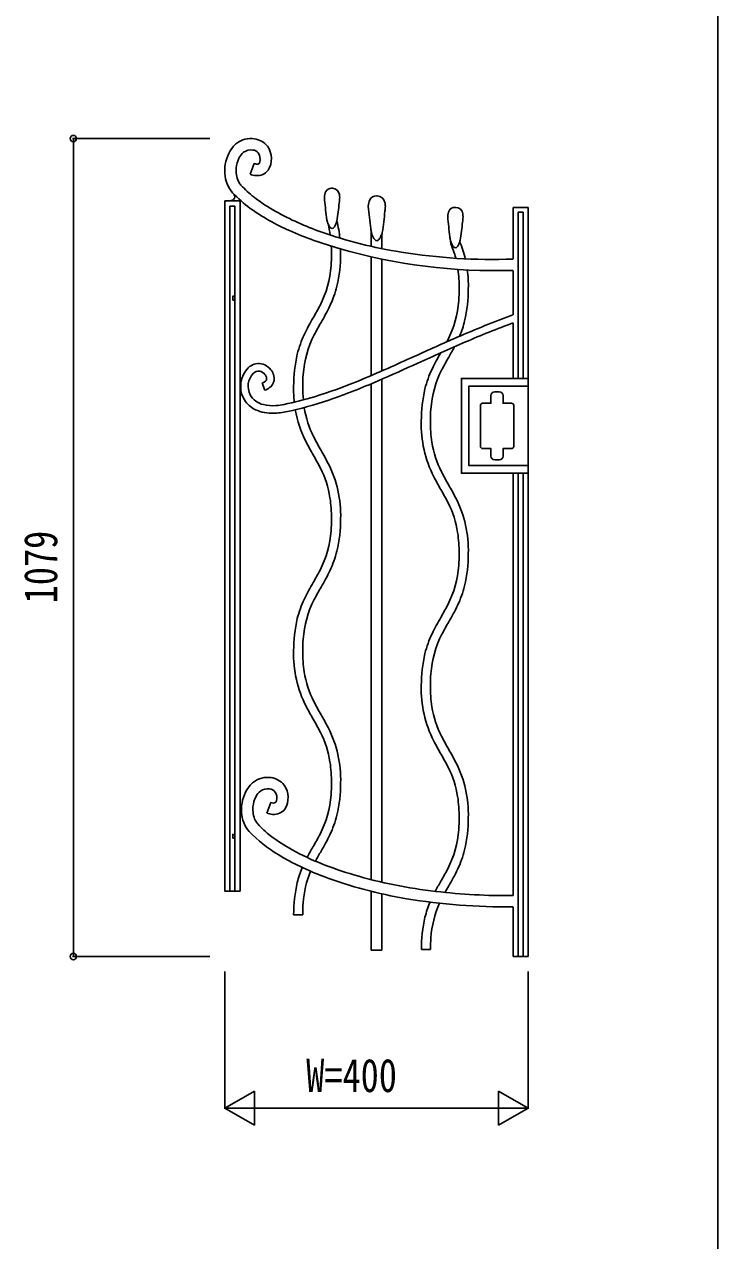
# Model space of a CAD drawing. Units: millimetres, scale not verified. Extents: x -4205 to 4205, y -2970 to 2970.
# Drawn here: x -920 to -5, y 0 to 1605 of the extents above; entities that cross this region are included whole.
import ezdxf
from ezdxf.enums import TextEntityAlignment as Align

# ---------------------------------------------------------------- set-up
doc = ezdxf.new("R2010")
doc.units = ezdxf.units.MM
doc.header["$LTSCALE"] = 10
for name, color, linetype in [('0-2_YKK_12', 2, 'Continuous'), ('0-3_YKK_A1', 4, 'Continuous'), ('0-4_YKK_D', 6, 'Continuous')]:
    doc.layers.add(name, color=color, linetype=linetype)
doc.styles.add('ＭＳ ゴシック', font='')
doc.styles.get('ＭＳ ゴシック').set_extended_font_data('MS Gothic')

msp = doc.modelspace()

# ---------------------------------------------------------------- linework, layer by layer
at = {"layer": '0-2_YKK_12'}
msp.add_line((-4.98, 2775), (-4.98, -2525), dxfattribs=at)
at = {"layer": '0-3_YKK_A1'}
for p, q in [((-621.8, 1406.89), (-616.54, 1420.94)), ((-514.22, 1388.42), (-513.21, 1388.42)), ((-455.16, 1378.3), (-454.04, 1378.3)), ((-351.5, 1363.07), (-350.5, 1363.07)), ((-274.98, 1294.98), (-274.98, 1362.94)), ((-261.74, 1137.44), (-261.74, 1356.64)), ((-461.98, 1330.99), (-461.98, 1311.62)), ((-447.98, 1308.64), (-447.98, 1328.24)), ((-356.95, 1314.98), (-358.01, 1322.55)), ((-461.98, 1298.08), (-461.98, 1141.32)), ((-447.98, 1147.36), (-447.98, 1295.04)), ((-274.98, 1221.36), (-274.98, 1280.01)), ((-644.71, 1240.94), (-641.86, 1240.94)), ((-274.98, 1137.44), (-274.98, 1210.7)), ((-602.49, 1121.82), (-606.05, 1131.16)), ((-461.98, 1130.36), (-461.98, 476.28)), ((-447.98, 472.88), (-447.98, 1136.49)), ((-304.06, 1114.85), (-304.06, 1109.85)), ((-293.06, 1119.85), (-299.06, 1119.85)), ((-318.05, 1101.85), (-318.05, 1047.85)), ((-274.05, 1047.85), (-274.05, 1101.85)), ((-304.06, 1040.03), (-304.06, 1035.03)), ((-299.06, 1030.03), (-293.06, 1030.03)), ((-274.98, 455.23), (-274.98, 1012.44)), ((-268.34, 1012.44), (-268.34, 374.96)), ((-261.74, 374.96), (-261.74, 1012.44)), ((-599.75, 564.1), (-594.49, 578.15)), ((-644.71, 530.94), (-641.86, 530.94)), ((-461.98, 460.93), (-461.98, 383.31)), ((-447.98, 383.31), (-447.98, 457.6)), ((-274.98, 374.94), (-274.98, 440.25)), ((-552.37, 429.99), (-564.37, 429.99)), ((-461.98, 383.31), (-447.98, 383.31)), ((-383.82, 384.03), (-395.82, 384.03))]:
    msp.add_line(p, q, dxfattribs=at)
for points in [[(-634.99, 460.94), (-654.99, 460.94), (-654.99, 1371.76), (-634.99, 1371.76), (-634.99, 460.95)], [(-641.86, 460.96), (-641.86, 1364.56), (-648.46, 1364.56), (-648.46, 460.96)], [(-274.98, 1362.94), (-254.98, 1362.94), (-254.98, 374.94), (-274.98, 374.94)], [(-261.74, 1356.64), (-268.34, 1356.64), (-268.34, 1137.44)], [(-641.86, 1245.94), (-644.71, 1245.94), (-644.71, 1240.94)], [(-255.08, 1012.44), (-343.08, 1012.44), (-343.08, 1137.44), (-255.08, 1137.44)], [(-255.1, 1022.44), (-333.1, 1022.44), (-333.1, 1127.44), (-255.1, 1127.44)], [(-304.01, 1109.38), (-304.01, 1104.85), (-315.05, 1104.85)], [(-277.05, 1104.85), (-288.01, 1104.85), (-288.01, 1113.34), (-288.06, 1113.34), (-288.06, 1114.85)], [(-315.05, 1044.85), (-304.01, 1044.85), (-304.01, 1040.58)], [(-288.06, 1035.03), (-288.06, 1039.88), (-288.01, 1039.88), (-288.01, 1044.85), (-277.05, 1044.85)], [(-641.86, 535.94), (-644.71, 535.94), (-644.71, 530.94)]]:
    msp.add_lwpolyline(points, dxfattribs=at)
for centre, radius, start, end in [((-620.89, 1423.4), 30.59, 127.10846, 138.00935), ((-620.63, 1422.61), 31.38, 81.78119, 126.60207), ((-620.2, 1426.61), 27.34, 39.0258, 81.48228), ((-603.88, 1411.36), 51.34, 140.72165, 174.44116), ((-603.61, 1411.83), 36.56, 152.42342, 175.17503), ((-618.89, 1420.73), 18.92, 127.20246, 154.88981), ((-620.56, 1422.33), 16.64, 82.22869, 125.94588), ((-618.9, 1428.94), 9.89, 37.14032, 86.61695), ((-623.18, 1426.84), 14.6, 345.04614, 33.55976), ((-622.24, 1427.27), 28.58, 327.9445, 35.41372), ((-601.84, 1411.19), 53.38, 174.4737, 183.61325), ((-605.66, 1411.68), 34.54, 174.63059, 204.48358), ((-610.97, 1435.71), 15.78, 249.34872, 261.9868), ((-612.45, 1423.26), 18.23, 264.80363, 322.3055), ((-612.57, 1423.55), 3.53, 260.18227, 316.88773), ((-614.52, 1424.48), 5.62, 323.55853, 345.49289), ((-615.26, 1409.16), 39.88, 181.91855, 221.95701), ((-617.22, 1407.46), 22.29, 206.93988, 221.92997), ((-611.73, 1432.71), 27.71, 248.67638, 265.08074), ((-525.7, 1493.47), 162.87, 222.94706, 233.89368), ((-647.16, 1377.15), 5.05, 0.11777, 37.84069), ((-537.48, 1480.12), 130.17, 222.27071, 232.57699), ((-505.02, 1376.07), 18.8, 154.49765, 180.01436), ((-514.52, 1379.75), 8.68, 88.00429, 149.44537), ((-513.48, 1378.82), 9.61, 7.00704, 88.38616), ((-525.33, 1376.15), 21.72, 359.75813, 10.17877), ((-647.11, 1377.16), 5, 270.00419, 0.00154), ((-480.05, 1551.75), 221.96, 232.0391, 240.90407), ((146.18, 1436.63), 672.73, 185.16524, 187.41117), ((-874.78, 1402.98), 372.08, 351.05282, 354.76526), ((-566.03, 1378.27), 62.46, 351.48968, 357.97383), ((-444.56, 1364.58), 21.27, 156.1208, 180.02917), ((293.46, 1433.53), 762.41, 185.18977, 187.41277), ((-455.44, 1368.58), 9.72, 88.30241, 151.74181), ((-454.29, 1367.75), 10.56, 11.1098, 88.65768), ((-498.92, 1366.24), 55.58, 351.46611, 358.27085), ((-465.94, 1364.78), 22.57, 359.45595, 12.80222), ((-445.88, 1611.14), 305.02, 234.80591, 245.98118), ((-409.34, 1674.57), 363.67, 240.5793, 250.88559), ((-491.32, 1352.02), 29.69, 184.17968, 193.45653), ((-953.34, 1406.79), 511.71, 351.38857, 354.52818), ((-342.3, 1350.71), 18.8, 154.49732, 180.01403), ((308.9, 1411.27), 672.73, 185.16492, 187.41084), ((-351.8, 1354.4), 8.68, 88.00445, 149.44553), ((-350.77, 1353.47), 9.61, 7.00598, 88.3851), ((-403.53, 1352.94), 62.68, 351.49858, 357.95984), ((-362.61, 1350.8), 21.72, 359.76319, 10.18384), ((-365.03, 1801.75), 512.05, 246.39961, 254.21173), ((-492.69, 1352.15), 28.4, 194.35036, 207.53674), ((-690.56, 1301.82), 176.19, 8.12111, 12.81337), ((-508.97, 1343.59), 10, 207.17966, 227.36417), ((-512.7, 1339.56), 4.51, 227.61045, 256.85488), ((-514.86, 1339.86), 4.83, 283.87535, 317.07889), ((-520.62, 1345.15), 12.65, 317.30255, 336.59987), ((-542.98, 1355.03), 37.1, 336.30652, 344.48488), ((-647.08, 1308.73), 144.4, 5.52235, 14.51067), ((-431.02, 1337.54), 31.65, 184.30427, 193.46671), ((-712.07, 1377.62), 372.08, 351.05296, 354.7654), ((-335.7, 1869.69), 572.17, 250.31588, 261.28536), ((-433.2, 1337.28), 29.46, 193.95014, 208.96304), ((-449.91, 1327.99), 10.35, 208.77393, 228.75376), ((-453.5, 1323.94), 4.93, 229.06069, 256.97386), ((-456.04, 1324.66), 5.72, 284.77355, 320.12838), ((-463.45, 1330.95), 15.45, 319.84303, 337.31867), ((-488.31, 1341.55), 42.47, 337.0568, 344.45684), ((-328.61, 1326.66), 29.69, 184.1785, 193.45535), ((-329.97, 1326.79), 28.4, 194.35159, 207.53797), ((-380.27, 1329.68), 37.1, 336.30652, 344.48488), ((-485.93, 1260.36), 152.04, 13.29519, 22.17449), ((-712.76, 1301.5), 198.39, 355.55541, 0.09264), ((-690.56, 1301.82), 176.19, 0.00013, 3.3317), ((-693.34, 1301.77), 190.97, 347.10353, 0.01578), ((-297.74, 2021.15), 741.5, 253.82088, 271.75877), ((-710.52, 1302.14), 208.15, 359.91232, 1.75029), ((-302.45, 2045.68), 751.2, 260.81223, 272.09539), ((-472.93, 1264.83), 126.36, 14.38193, 23.3842), ((-346.25, 1318.23), 10, 207.1764, 227.36092), ((-349.99, 1314.2), 4.51, 227.61338, 256.85781), ((-352.14, 1314.5), 4.83, 283.8743, 317.07784), ((-357.9, 1319.79), 12.65, 317.30199, 336.59931), ((-651.05, 1295.87), 136.44, 332.94802, 355.90385), ((-524.74, 1256.02), 178.79, 12.9281, 12.9939), ((-524.74, 1256.02), 178.79, 359.99027, 8.14387), ((-485.93, 1260.36), 152.04, 358.3532, 7.65343), ((-643.49, 1293.43), 140.54, 334.56728, 345.87973), ((-544.34, 1255.66), 198.39, 355.55669, 0.09392), ((-524.9, 1255.94), 190.95, 347.10305, 0.01529), ((-482.62, 1250.04), 136.42, 332.9464, 355.90223), ((-996.24, 1479.36), 527.35, 330.21002, 332.24969), ((-761.9, 1350.5), 271.99, 329.24297, 334.42163), ((210.41, -93.68), 1401.76, 110.25953, 113.49821), ((-303.78, 1077.7), 273.2, 149.25556, 154.41131), ((-70.36, 949.41), 527.48, 150.21776, 152.25744), ((-475.09, 1247.6), 140.57, 337.19907, 345.88264), ((148.32, 62.23), 1224, 110.23277, 113.39317), ((-423.26, 1135.34), 140.54, 154.56796, 165.88041), ((-415.7, 1132.9), 136.42, 152.94737, 175.90319), ((1782.89, -3660.95), 5300.22, 113.71155, 114.37618), ((-827.97, 1433.53), 527.48, 331.98032, 332.25717), ((856.53, -1585.55), 3017.52, 113.31279, 114.61912), ((-135.36, 1031.87), 273.2, 149.25535, 154.4111), ((-593.48, 1304.67), 271.99, 329.24287, 332.5655), ((-610.2, 1136.66), 20.48, 81.04708, 133.66285), ((-611.72, 1135.25), 22.15, 25.13027, 77.72431), ((-373.4, 1127), 190.97, 167.10313, 180.01538), ((-2306.9, 5364.85), 4618.94, 293.66607, 294.37653), ((-2924.01, 6721.81), 6099.63, 294.02891, 294.3956), ((97.92, 903.59), 527.35, 150.21149, 152.25117), ((-599.03, 1127.03), 35.18, 136.00154, 206.585), ((-600.08, 1127.19), 24.32, 135.35135, 207.5545), ((-610.67, 1138.15), 9.1, 79.77916, 137.56051), ((-612.31, 1134.23), 13.28, 40.63383, 75.80962), ((-607.47, 1138.05), 7.12, 23.12327, 42.71639), ((-610.14, 1136.64), 10.14, 2.98722, 24.46731), ((-611.47, 1136.47), 21.42, 358.4526, 22.45164), ((-353.98, 1127.27), 198.39, 175.55486, 180.0921), ((-1001.15, 2410.7), 1379.14, 292.23301, 293.99768), ((-254.84, 1089.51), 140.54, 154.56767, 165.88012), ((-247.28, 1087.08), 136.42, 152.94691, 175.90274), ((-612.81, 1148.92), 19.01, 290.83844, 302.42522), ((-605.86, 1138.16), 6.2, 301.5225, 332.8613), ((-610.94, 1145.16), 24.83, 289.9039, 307.01493), ((-604.2, 1136.96), 4.18, 337.09656, 2.93012), ((-604.68, 1137.24), 14.73, 306.11734, 336.51092), ((-604.05, 1136.92), 14.03, 336.69548, 355.81074), ((-412.21, 1122.59), 152.22, 178.35826, 186.2255), ((-360.65, 1126.91), 191.72, 179.98772, 185.32404), ((-725.17, 1726.31), 641.22, 287.09194, 292.54547), ((-826.13, 1994.57), 937.72, 289.1962, 293.45851), ((-205.01, 1081.18), 190.95, 167.10305, 180.01529), ((-599.1, 1128.38), 35.75, 208.56316, 239.5645), ((-599.11, 1128.02), 25.57, 208.19487, 258.37076), ((-659.5, 1510.07), 415.23, 281.47176, 287.20015), ((-675.42, 1572.11), 489.21, 281.85286, 288.79499), ((-298.86, 1114.65), 5.2, 92.17971, 177.82029), ((-292.95, 1110.73), 11.14, 184.55631, 186.98556), ((-293.25, 1114.66), 5.2, 2.11306, 87.89266), ((-592.96, 1142.85), 51.38, 241.84291, 269.214), ((-592.12, 1150.64), 49.18, 255.70437, 275.20648), ((-593.37, 1184.01), 92.53, 269.81516, 281.49338), ((-593.45, 1183.42), 81.97, 274.05522, 281.63841), ((-412.21, 1122.59), 152.22, 189.98227, 206.90346), ((-360.65, 1126.91), 191.72, 188.32193, 188.3492), ((-420.93, 1119.38), 130.99, 188.91876, 206.91838), ((-185.57, 1081.45), 198.39, 175.55669, 180.09392), ((-314.93, 1101.73), 3.12, 92.21944, 177.78056), ((-277.17, 1101.74), 3.12, 2.11975, 87.89935), ((-243.78, 1076.76), 152.23, 178.35743, 206.90262), ((-192.23, 1081.08), 191.72, 179.9868, 188.34828), ((-250.76, 1205.59), 321.75, 206.88688, 210.43893), ((-78.63, 1300.02), 530.03, 207.6912, 209.79962), ((-252.51, 1073.56), 130.99, 188.91876, 206.91838), ((-314.94, 1047.97), 3.12, 182.12013, 267.87987), ((-277.17, 1047.97), 3.12, 272.11058, 357.87032), ((-816.07, 873.59), 321.83, 26.88264, 30.43469), ((-988.11, 779.15), 530.04, 27.69287, 29.8013), ((-299.84, 1039.94), 4.22, 171.31817, 178.80979), ((-298.87, 1035.22), 5.2, 182.12013, 267.87987), ((-293.25, 1035.22), 5.2, 272.11726, 357.87701), ((-645.81, 959.8), 130.99, 8.9197, 26.91931), ((-654.55, 956.59), 152.24, 358.35722, 26.90242), ((-82.26, 1159.76), 321.83, 206.88062, 210.43268), ((89.65, 1254.19), 529.91, 207.69801, 209.80643), ((-819.56, 733.33), 529.92, 27.6993, 29.80772), ((-706.12, 952.27), 191.75, 359.98678, 8.34825), ((-647.65, 827.77), 321.83, 26.88188, 30.43394), ((-486.14, 910.76), 152.25, 358.3565, 26.9017), ((-477.41, 913.97), 131.01, 8.91794, 26.91755), ((-711.94, 951.94), 197.57, 355.54692, 0.08415), ((-691.97, 952.18), 189.59, 347.05545, 0.01339), ((-650.11, 946.34), 135.49, 332.85392, 355.87781), ((-537.71, 906.44), 191.75, 359.98606, 8.34753), ((-642.45, 943.87), 139.51, 334.47098, 345.82915), ((-543.52, 906.11), 197.57, 355.54765, 0.08488), ((-523.53, 906.36), 189.57, 347.05483, 0.01277), ((-994.27, 1130.04), 525.6, 330.11235, 332.15203), ((-761.02, 1001.23), 271.22, 329.15107, 334.32973), ((-481.68, 900.51), 135.48, 332.85244, 355.87633), ((-305.67, 729.05), 271.27, 149.15609, 154.33475), ((-72.33, 600.24), 525.73, 150.11934, 152.15901), ((-474.06, 898.04), 139.53, 334.47421, 345.83238), ((-424.29, 786.42), 139.51, 154.47, 165.82818), ((-416.62, 783.94), 135.5, 152.85479, 175.87868), ((-826, 1084.21), 525.73, 330.11974, 332.15942), ((-592.6, 955.4), 271.22, 329.15148, 334.33014), ((-374.78, 778.1), 189.59, 167.05492, 180.01286), ((-137.31, 683.22), 271.22, 149.15045, 154.32911), ((96.09, 554.42), 525.73, 150.11974, 152.15942), ((-354.87, 778.34), 197.51, 175.54512, 180.08235), ((-255.85, 740.59), 139.53, 154.47421, 165.83238), ((-248.22, 738.12), 135.49, 152.85285, 175.87674), ((-412.9, 773.71), 151.53, 178.35502, 206.96791), ((-361.69, 778.01), 190.69, 179.98697, 188.37133), ((-206.36, 732.27), 189.59, 167.05492, 180.01286), ((-421.58, 770.51), 130.35, 188.93973, 206.98489), ((-186.39, 732.52), 197.57, 175.54765, 180.08488), ((-244.48, 727.88), 151.54, 178.35464, 206.96752), ((-193.27, 732.18), 190.69, 179.98656, 188.37092), ((-251.44, 856.89), 321.16, 206.9441, 210.49616), ((-79.81, 951.36), 529.01, 207.75652, 209.86494), ((-981.85, 433.23), 523.24, 27.74951, 29.88085), ((-253.16, 724.68), 130.35, 188.93971, 206.98488), ((-815.26, 524.96), 321.12, 26.94617, 30.49823), ((-653.83, 608.14), 151.52, 358.35532, 26.9682), ((-645.15, 611.33), 130.34, 8.94062, 26.98579), ((88.56, 905.53), 528.98, 207.75852, 209.86694), ((-83.05, 811.06), 321.13, 206.947, 210.49905), ((-646.84, 479.13), 321.11, 26.94712, 30.49917), ((-813.43, 387.41), 523.24, 27.74861, 29.87995), ((-705.03, 603.83), 190.66, 359.98726, 8.37162), ((-485.42, 562.31), 151.52, 358.35527, 26.96816), ((-598.59, 579.84), 31.35, 81.77603, 126.61896), ((-598.15, 583.83), 27.34, 39.00451, 81.48313), ((-476.74, 565.5), 130.34, 8.94056, 26.98572), ((-581.83, 568.57), 51.34, 140.7215, 174.441), ((-598.83, 580.61), 30.59, 127.11602, 138.01691), ((-598.52, 579.55), 16.62, 82.23715, 125.95434), ((-596.86, 586.15), 9.89, 37.14862, 86.60338), ((-600.19, 584.48), 28.57, 327.9466, 35.41581), ((-710.48, 603.48), 196.11, 355.5304, 0.09054), ((-690.91, 603.71), 188.54, 347.01862, 0.02225), ((-581.56, 569.04), 36.57, 152.42373, 175.17534), ((-596.84, 577.94), 18.92, 127.19461, 154.88195), ((-589.06, 592.49), 15.34, 249.26695, 262.24773), ((-590.55, 580.88), 3.63, 260.92661, 315.86207), ((-601.14, 584.05), 14.6, 345.04773, 33.56134), ((-592.46, 581.69), 5.61, 323.52968, 345.46404), ((-649.56, 597.92), 134.94, 332.79847, 355.86774), ((-536.62, 558), 190.66, 359.98709, 8.37145), ((-579.81, 568.4), 53.37, 174.47347, 183.61303), ((-593.21, 566.37), 39.89, 181.91737, 221.95583), ((-583.63, 568.88), 34.51, 174.61879, 204.49432), ((-589.68, 589.92), 27.71, 248.67827, 265.08262), ((-590.4, 580.47), 18.23, 264.79791, 322.29978), ((-595.18, 564.67), 22.28, 206.95382, 221.9439), ((-518.42, 634.48), 126.03, 222.22484, 232.71409), ((-641.94, 595.45), 138.99, 334.42259, 345.80363), ((-542.05, 557.65), 196.1, 355.53088, 0.09102), ((-522.49, 557.89), 188.54, 347.01855, 0.02218), ((-483.04, 675.73), 195.08, 224.20913, 238.56012), ((-465.95, 700.3), 210.2, 232.20469, 241.50442), ((-988.17, 778.93), 518.89, 330.05127, 332.11386), ((-760.54, 652.97), 270.8, 329.09996, 334.27861), ((-481.14, 552.09), 134.94, 332.79852, 355.86779), ((-404.96, 807.81), 333.79, 241.10722, 248.53015), ((-306.18, 380.81), 270.83, 149.10232, 152.57607), ((-78.51, 254.85), 518.94, 150.05303, 151.73011), ((-473.52, 549.62), 138.99, 334.42263, 345.80367), ((-389.32, 837.08), 381.65, 239.19084, 249.22265), ((-424.53, 438.24), 139.28, 157.17312, 165.79258), ((-417.18, 435.86), 134.95, 157.60279, 175.86807), ((-350.92, 939.01), 475.67, 248.25618, 253.64099), ((-308.37, 1078.51), 621.51, 253.49997, 263.6919), ((-819.77, 733.1), 518.9, 330.05175, 332.11434), ((-592.12, 607.14), 270.8, 329.10016, 334.27882), ((-375.82, 430.06), 188.55, 167.01826, 180.02189), ((-312.05, 1059.11), 616.69, 249.82863, 260.34075), ((-139.81, 336.16), 268.47, 149.09216, 152.3209), ((89.97, 209.07), 518.98, 150.0617, 151.15677), ((-280.79, 1275.1), 834.88, 260.71272, 270.39823), ((-282.26, 1257.66), 802.46, 263.24445, 270.51989), ((-356.25, 430.3), 196.12, 175.53109, 180.09123), ((-257, 392.91), 138.26, 157.1145, 165.91456), ((-249.4, 390.45), 134.19, 155.91225, 176.05946), ((-207.21, 384.64), 188.62, 167.15788, 180.18436), ((-187.14, 384.95), 196.68, 175.70771, 180.26785)]:
    msp.add_arc(centre, radius, start, end, dxfattribs=at)
at = {"layer": '0-4_YKK_D'}
for p, q in [((-674.98, 1453.89), (-855.98, 1453.89)), ((-854.98, 1453.89), (-854.98, 374.89)), ((-674.98, 374.89), (-855.98, 374.89)), ((-654.98, 354.89), (-654.98, 173.89)), ((-254.98, 354.89), (-254.98, 173.89)), ((-654.98, 174.89), (-616.01, 197.39)), ((-616.01, 152.39), (-616.01, 197.39)), ((-254.98, 174.89), (-293.95, 197.39)), ((-293.95, 197.39), (-293.95, 152.39)), ((-654.98, 174.89), (-616.01, 152.39)), ((-654.98, 174.89), (-577.04, 174.89)), ((-299.98, 174.89), (-609.98, 174.89)), ((-254.98, 174.89), (-332.92, 174.89)), ((-254.98, 174.89), (-293.95, 152.39))]:
    msp.add_line(p, q, dxfattribs=at)
for centre in [(-854.98, 1453.89), (-854.98, 374.89)]:
    msp.add_circle(centre, 4.25, dxfattribs=at)

# ---------------------------------------------------------------- texts
at = {"layer": '0-4_YKK_D', "style": 'ＭＳ ゴシック', "width": 0.8}
msp.add_text('1079', height=43.99, rotation=90, dxfattribs=at).set_placement((-862.98, 840.79), align=Align.BOTTOM_LEFT)
msp.add_text('W=400', height=43.99, dxfattribs=at).set_placement((-547.78, 182.89), align=Align.BOTTOM_LEFT)

doc.saveas('drawing.dxf')
